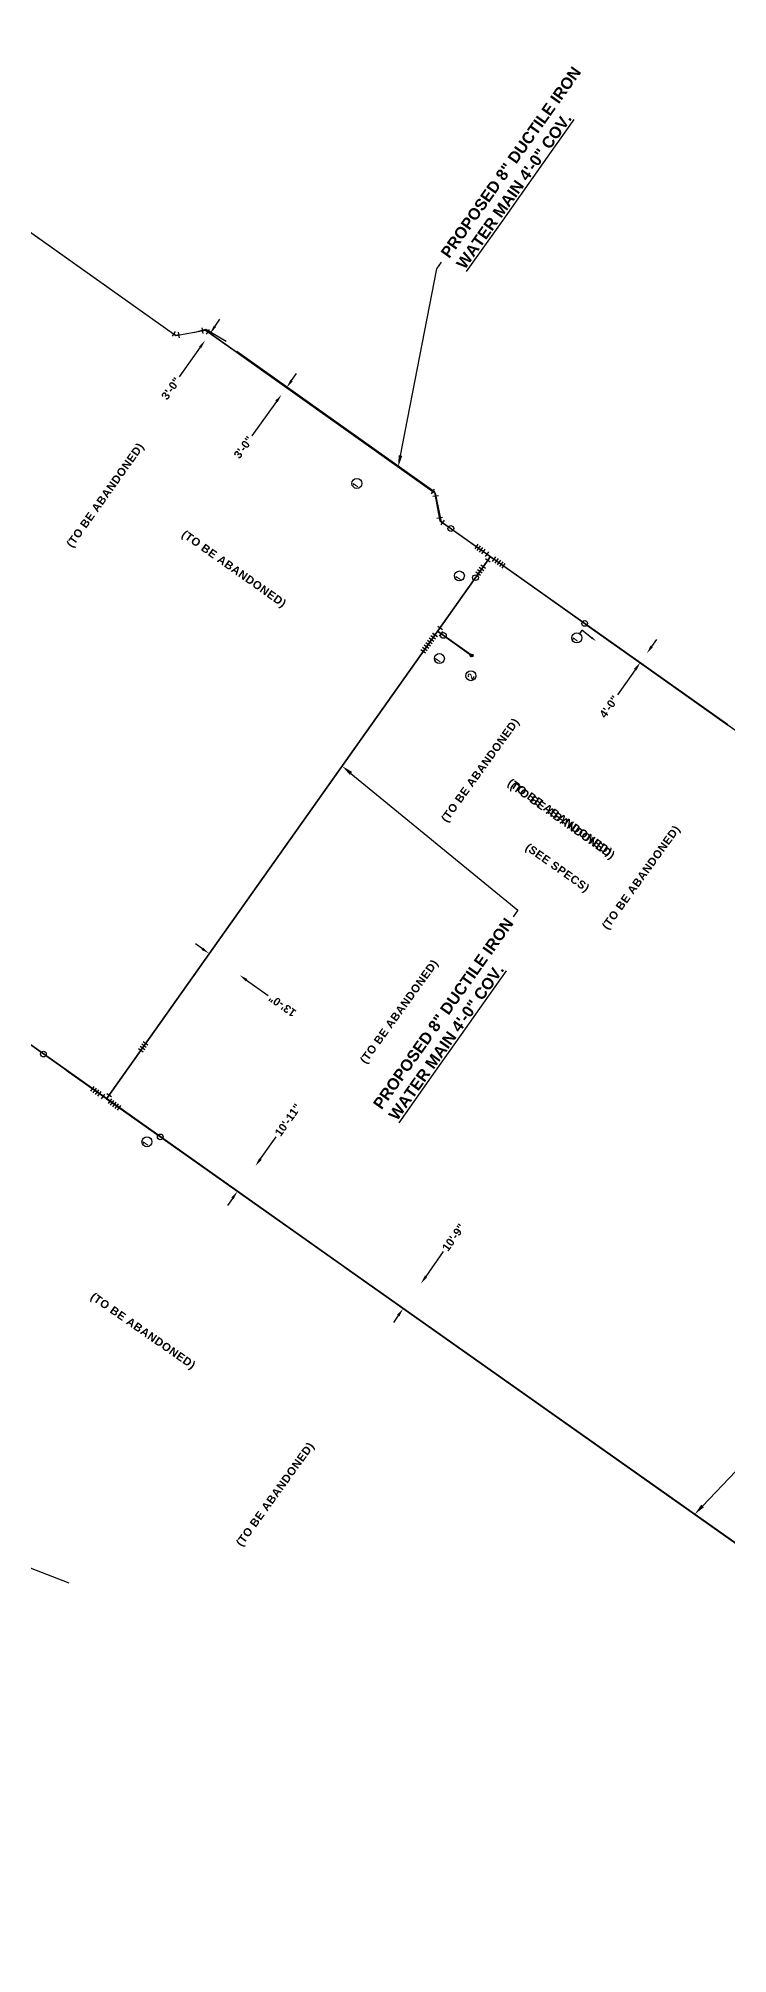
# Model space of a CAD drawing. Header units: feet. Extents: x 0 to 2707995, y 0 to 272563.
# Drawn here: x 2706041 to 2706282, y 271131 to 271801 of the extents above; entities that cross this region are included whole.
import ezdxf
from ezdxf import colors
from ezdxf.entities.mleader import LeaderData, LeaderLine
from ezdxf.math import Vec2, Vec3

# ---------------------------------------------------------------- set-up
doc = ezdxf.new("R2010")
doc.units = ezdxf.units.FT
doc.header["$LTSCALE"] = 20
for name, color, linetype in [('AlbertToolLayer', 40, 'Continuous'), ('C-PR-WATER', 4, 'Continuous'), ('C-PR-WATER-ABAND', 3, 'Continuous'), ('C-PR-WATER-ABAND-OFF', 3, 'Continuous'), ('C-PR-WATER-ABAND-W3', 3, 'Continuous'), ('C-PR-WATER-DIM', 4, 'Continuous'), ('C-PR-WATER-FITTING', 4, 'Continuous'), ('C-PR-WATER-TXT (W-2)', 4, 'Continuous'), ('C-PR-WATER-TXT-#', 6, 'Continuous')]:
    doc.layers.add(name, color=color, linetype=linetype)
doc.layers.add('CALC', color=10, linetype='Continuous', plot=False)
doc.styles.add('ARIAL', font='arialbd.ttf', dxfattribs={"height": 0.24})
doc.styles.add('PROPOSED PLAN', font='arialbd.ttf', dxfattribs={"height": 2.8})
doc.styles.get("Standard").update_dxf_attribs({"font": 'simplex.shx'})
doc.dimstyles.new('PWD Proposed', dxfattribs={"dimtxt": 2.8, "dimasz": 3, "dimexe": 0.18, "dimexo": 0.0625, "dimgap": 1, "dimtad": 0, "dimdec": 0, "dimlfac": 12, "dimzin": 1, "dimdsep": 46, "dimlunit": 4, "dimtxsty": 'PROPOSED PLAN', "dimcen": 0, "dimse1": 1, "dimse2": 1, "dimclrd": 256, "dimclrt": 3, "dimadec": 1, "dimazin": 0, "dimtfac": 1, "dimtdec": 0, "dimtofl": 0, "dimtmove": 0, "dimatfit": 1, "dimfxl": 0.18, "dimfrac": 2, "dimtolj": 1, "dimtzin": 0, "dimlwd": -1, "dimarcsym": 0})

# ---------------------------------------------------------------- blocks, each defined once
blk = doc.blocks.new('*D204')
at = {"layer": 'C-PR-WATER-DIM', "linetype": 'Continuous', "transparency": 16777216}
for p, q in [((2706102.97, 271700.62), (2706104.7, 271703.07)), ((2706097.76, 271693.28), (2706090.44, 271682.95))]:
    blk.add_line(p, q, dxfattribs=at)
at = {"layer": 'C-PR-WATER-DIM', "transparency": 16777216}
for points in [[(2706102.56, 271700.91), (2706103.37, 271700.33), (2706101.23, 271698.17)], [(2706097.35, 271693.57), (2706098.17, 271692.99), (2706099.5, 271695.73)]]:
    blk.add_solid(points, dxfattribs=at)
at = {"layer": 'C-PR-WATER-DIM', "transparency": 16777216, "insert": (2706087.52, 271678.83), "char_height": 2.8, "attachment_point": 5, "rotation": 54.67389, "style": 'PROPOSED PLAN'}
blk.add_mtext('\\A1;3\'-0"', dxfattribs=at)
blk = doc.blocks.new('*U89')
at = {"layer": 'C-PR-WATER-FITTING'}
for p, q in [((0, -1.41), (-1.41, 0)), ((1, -1), (1, 1))]:
    blk.add_line(p, q, dxfattribs=at)
at = {"layer": 'C-PR-WATER-FITTING', "flags": 128}
blk.add_lwpolyline([(-0.71, -0.71), (0, 0), (1, 0)], dxfattribs=at)
blk = doc.blocks.new('*D203')
at = {"layer": 'C-PR-WATER-DIM', "linetype": 'Continuous', "transparency": 16777216}
for p, q in [((2706129.79, 271681.63), (2706131.55, 271684.06)), ((2706124.52, 271674.33), (2706115.85, 271662.34))]:
    blk.add_line(p, q, dxfattribs=at)
at = {"layer": 'C-PR-WATER-DIM', "transparency": 16777216}
for points in [[(2706129.38, 271681.92), (2706130.19, 271681.34), (2706128.03, 271679.2)], [(2706124.11, 271674.63), (2706124.92, 271674.04), (2706126.28, 271676.76)]]:
    blk.add_solid(points, dxfattribs=at)
at = {"layer": 'C-PR-WATER-DIM', "transparency": 16777216, "insert": (2706112.9, 271658.25), "char_height": 2.8, "attachment_point": 5, "rotation": 54.16008, "style": 'PROPOSED PLAN'}
blk.add_mtext('\\A1;3\'-0"', dxfattribs=at)
blk = doc.blocks.new('*U236')
at = {"layer": 'C-PR-WATER-FITTING'}
blk.add_circle((0, -0.01), 1, dxfattribs=at)
blk = doc.blocks.new('*U92')
at = {"layer": 'C-PR-WATER-FITTING'}
for p, q in [((0, 1), (0, -1)), ((1, 1), (1, -1)), ((2, 1), (2, -1)), ((3, 1), (3, -1))]:
    blk.add_line(p, q, dxfattribs=at)
blk = doc.blocks.new('*U243')
at = {"layer": 'C-PR-WATER-FITTING'}
blk.add_line((0.73, 1.3), (-0.73, -1.32), dxfattribs=at)
for points in [[(-0.82, 1.6), (-1.8, -0.15)], [(0, -0.01), (-1.31, 0.73)], [(1.61, 0.81), (-0.14, 1.79)], [(0.14, -1.8), (-1.6, -0.83)]]:
    blk.add_lwpolyline(points, dxfattribs=at)
blk = doc.blocks.new('*U93')
at = {"layer": 'C-PR-WATER-FITTING'}
for p, q in [((0, 1), (0, -1)), ((1, 1), (1, -1)), ((2, 1), (2, -1)), ((3, 1), (3, -1))]:
    blk.add_line(p, q, dxfattribs=at)
blk = doc.blocks.new('*U94')
at = {"layer": 'C-PR-WATER-FITTING'}
for p, q in [((1, 0), (-1, 0)), ((1, -1), (-1, -1)), ((1, -2), (-1, -2)), ((1, -3), (-1, -3))]:
    blk.add_line(p, q, dxfattribs=at)
blk = doc.blocks.new('*U244')
at = {"layer": 'C-PR-WATER-FITTING'}
blk.add_line((-1.31, 0.73), (1.31, -0.74), dxfattribs=at)
for points in [[(-0.82, 1.6), (-1.8, -0.14)], [(1.8, 0.13), (0.82, -1.61)], [(-1.61, -0.82), (0.14, -1.8)], [(0, -0.01), (-0.73, -1.31)]]:
    blk.add_lwpolyline(points, dxfattribs=at)
blk.add_circle((-1.22, -2.19), 1, dxfattribs=at)
blk = doc.blocks.new('*U245')
at = {"layer": 'C-PR-WATER-FITTING'}
h = blk.add_hatch(color=256, dxfattribs=at)
h.dxf.hatch_style = 1
h.paths.add_polyline_path([(0.5, -0.01, 1), (-0.5, -0.01, 1)])
blk.add_circle((0, -0.01), 0.5, dxfattribs=at)
blk = doc.blocks.new('*U251')
at = {"layer": 'C-PR-WATER-FITTING'}
blk.add_circle((0, -0.01), 1, dxfattribs=at)
blk = doc.blocks.new('*U252')
at = {"layer": 'C-PR-WATER-FITTING'}
blk.add_line((-0.73, -1.32), (0.73, 1.3), dxfattribs=at)
for points in [[(-0.14, 1.79), (1.61, 0.82)], [(0.82, -1.61), (1.8, 0.13)], [(-1.6, -0.83), (0.14, -1.8)], [(0, -0.01), (1.31, -0.74)]]:
    blk.add_lwpolyline(points, dxfattribs=at)
blk = doc.blocks.new('*U97')
at = {"layer": 'C-PR-WATER-FITTING'}
for p, q in [((-3, -1), (-3, 1)), ((-2, -1), (-2, 1)), ((-1, -1), (-1, 1)), ((0, -1), (0, 1))]:
    blk.add_line(p, q, dxfattribs=at)
blk = doc.blocks.new('*D124')
at = {"layer": 'C-PR-WATER-DIM', "linetype": 'Continuous', "transparency": 16777216}
for p, q in [((2706098.53, 271482.77), (2706096.08, 271484.51)), ((2706114.04, 271471.78), (2706121.63, 271466.4))]:
    blk.add_line(p, q, dxfattribs=at)
at = {"layer": 'C-PR-WATER-DIM', "transparency": 16777216}
for points in [[(2706098.81, 271483.18), (2706098.24, 271482.37), (2706100.97, 271481.04)], [(2706114.33, 271472.18), (2706113.75, 271471.37), (2706111.59, 271473.51)]]:
    blk.add_solid(points, dxfattribs=at)
at = {"layer": 'C-PR-WATER-DIM', "transparency": 16777216, "insert": (2706126.57, 271462.9), "char_height": 2.8, "attachment_point": 5, "rotation": 144.67389, "style": 'PROPOSED PLAN'}
blk.add_mtext('\\A1;13\'-0"', dxfattribs=at)
blk = doc.blocks.new('*D126')
at = {"layer": 'C-PR-WATER-DIM', "linetype": 'Continuous', "transparency": 16777216}
for p, q in [((2706118.87, 271409.21), (2706124.39, 271416.99)), ((2706109.08, 271395.38), (2706107.34, 271392.93))]:
    blk.add_line(p, q, dxfattribs=at)
at = {"layer": 'C-PR-WATER-DIM', "transparency": 16777216}
for points in [[(2706118.47, 271409.5), (2706119.28, 271408.92), (2706117.14, 271406.76)], [(2706108.67, 271395.67), (2706109.48, 271395.09), (2706110.81, 271397.83)]]:
    blk.add_solid(points, dxfattribs=at)
at = {"layer": 'C-PR-WATER-DIM', "transparency": 16777216, "insert": (2706128.52, 271422.82), "char_height": 2.8, "attachment_point": 5, "rotation": 54.67334, "style": 'PROPOSED PLAN'}
blk.add_mtext('\\A1;10\'-11"', dxfattribs=at)
blk = doc.blocks.new('*D131')
at = {"layer": 'C-PR-WATER-DIM', "linetype": 'Continuous', "transparency": 16777216}
for p, q in [((2706176.86, 271368.11), (2706183.01, 271376.78)), ((2706167.14, 271354.42), (2706165.41, 271351.97))]:
    blk.add_line(p, q, dxfattribs=at)
at = {"layer": 'C-PR-WATER-DIM', "transparency": 16777216}
for points in [[(2706176.45, 271368.4), (2706177.26, 271367.83), (2706175.12, 271365.67)], [(2706166.73, 271354.71), (2706167.55, 271354.13), (2706168.88, 271356.87)]]:
    blk.add_solid(points, dxfattribs=at)
at = {"layer": 'C-PR-WATER-DIM', "transparency": 16777216, "insert": (2706186.51, 271381.72), "char_height": 2.8, "attachment_point": 5, "rotation": 54.6509, "style": 'PROPOSED PLAN'}
blk.add_mtext('\\A1;10\'-9"', dxfattribs=at)
blk = doc.blocks.new('*D161')
at = {"layer": 'C-PR-WATER-DIM', "linetype": 'Continuous', "transparency": 16777216}
for p, q in [((2706255.89, 271588.56), (2706257.62, 271591.01)), ((2706250.11, 271580.41), (2706243.89, 271571.64))]:
    blk.add_line(p, q, dxfattribs=at)
at = {"layer": 'C-PR-WATER-DIM', "transparency": 16777216}
for points in [[(2706255.48, 271588.85), (2706256.3, 271588.28), (2706254.15, 271586.12)], [(2706249.7, 271580.7), (2706250.51, 271580.12), (2706251.84, 271582.85)]]:
    blk.add_solid(points, dxfattribs=at)
at = {"layer": 'C-PR-WATER-DIM', "transparency": 16777216, "insert": (2706240.95, 271567.49), "char_height": 2.8, "attachment_point": 5, "rotation": 54.67389, "style": 'PROPOSED PLAN'}
blk.add_mtext('\\A1;4\'-0"', dxfattribs=at)
blk = doc.blocks.new('*U209')
at = {"layer": 'C-PR-WATER-FITTING'}
for p, q in [((1.41, 0.01), (-0.01, 1.41)), ((1.01, -0.99), (-0.99, -1.01))]:
    blk.add_line(p, q, dxfattribs=at)
at = {"layer": 'C-PR-WATER-FITTING', "flags": 128}
blk.add_lwpolyline([(0.01, -1), (0, 0), (0.7, 0.71)], dxfattribs=at)
blk = doc.blocks.new('*U208')
at = {"layer": 'C-PR-WATER-FITTING'}
for p, q in [((-1.01, 0.99), (0.99, 1.01)), ((-1.41, -0.01), (0.01, -1.41))]:
    blk.add_line(p, q, dxfattribs=at)
at = {"layer": 'C-PR-WATER-FITTING', "flags": 128}
blk.add_lwpolyline([(-0.01, 1), (0, 0), (-0.7, -0.71)], dxfattribs=at)

msp = doc.modelspace()

# ---------------------------------------------------------------- linework, layer by layer
at = {"layer": 'AlbertToolLayer'}
msp.add_line((2705840.951, 271342.433), (2706051.763, 271260.859), dxfattribs=at)
msp.add_line((2705840.951, 271342.433), (2706051.763, 271260.859), dxfattribs=at)
at = {"layer": 'C-PR-WATER'}
for p, q in [((2705947.848, 271797.69), (2706089.296, 271697.435)), ((2706089.296, 271697.435), (2706099.676, 271699.276)), ((2706089.987, 271697.557), (2706089.982, 271697.561)), ((2706181.766, 271632.517), (2706180.103, 271642.276)), ((2706181.766, 271632.517), (2706184.721, 271630.423)), ((2706186.352, 271629.267), (2706231.59, 271597.206)), ((2706199.402, 271620.018), (2706194.759, 271613.463)), ((2706193.603, 271611.831), (2706064.993, 271430.234)), ((2706180.888, 271593.868), (2706182.112, 271593)), ((2706183.744, 271591.846), (2706192.81, 271585.414)), ((2706233.221, 271596.05), (2706319.105, 271535.182)), ((2706042.069, 271446.481), (2705915.087, 271536.475)), ((2706082.96, 271417.5), (2706043.701, 271445.324)), ((2706529.061, 271102.625), (2706084.595, 271416.347))]:
    msp.add_line(p, q, dxfattribs=at)
msp.add_lwpolyline([(2706180.103, 271642.276), (2706099.676, 271699.276)], dxfattribs=at)
at = {"layer": 'C-PR-WATER-TXT-#'}
for centre in [(2706152.659, 271645.635), (2706188.528, 271613.247), (2706229.661, 271591.569), (2706181.515, 271584.337), (2706192.564, 271578.336), (2706079.136, 271415.217)]:
    msp.add_circle(centre, 1.75, dxfattribs=at)
at = {"layer": 'CALC'}
for p, q in [((2706180.888, 271593.868), (2706191.586, 271586.282)), ((2706050.89, 271440.229), (2705971.915, 271496.2)), ((2706050.89, 271440.229), (2706075.493, 271422.903)), ((2706075.493, 271422.903), (2706148.053, 271371.556))]:
    msp.add_line(p, q, dxfattribs=at)
for points in [[(2705745.784, 271941.858), (2705755.071, 271943.506), (2705946.153, 271808.081), (2705947.854, 271797.685), (2706089.296, 271697.435), (2706099.676, 271699.276), (2706110.347, 271691.714)], [(2706095.675, 271698.428), (2706099.803, 271699.636), (2706106.836, 271695.369)], [(2706110.427, 271691.657), (2706180.103, 271642.276), (2706182.174, 271632.228), (2706185.537, 271629.845)], [(2706282.437, 271561.196), (2706181.764, 271632.46), (2706179.895, 271642.594), (2706110.595, 271691.775)], [(2706185.539, 271629.848), (2706210.266, 271612.317)], [(2706199.392, 271620.008), (2706064.931, 271430.261), (2706148.053, 271371.531)], [(2706064.993, 271430.234), (2706199.402, 271620.018)], [(2706199.402, 271620.018), (2706064.993, 271430.234)], [(2706210.266, 271612.317), (2706227.287, 271600.256)], [(2706227.287, 271600.256), (2706282.477, 271561.141)], [(2706192.406, 271585.7), (2706180.888, 271593.868)], [(2706064.909, 271430.276), (2705971.903, 271496.219)], [(2706148.053, 271371.556), (2705971.915, 271496.2)], [(2706148.213, 271371.442), (2706503.858, 271120.414)]]:
    msp.add_lwpolyline(points, dxfattribs=at)

# ---------------------------------------------------------------- block references
at = {"layer": 'C-PR-WATER-FITTING'}
for name, p, rotation in [('*U208', (2706089.29, 271697.439), 279.6627549989162), ('*U209', (2706099.676, 271699.276), 279.6627549989162), ('*U89', (2706180.103, 271642.276), 279.673888888468), ('*U89', (2706181.766, 271632.517), 99.67388888846801), ('*U236', (2706185.533, 271629.848), 83.92415502369693), ('*U92', (2706194.465, 271623.517), 324.6738889241751), ('*U243', (2706199.398, 271620.021), 83.92415502369693), ('*U93', (2706201.481, 271618.545), 324.6738889241751), ('*U236', (2706194.175, 271612.647), 83.92415502369693), ('*U94', (2706196.865, 271616.436), 324.6738889241751), ('*U94', (2706179.92, 271592.51), 324.6738889241751), ('*U244', (2706180.881, 271593.868), 83.92415502369693), ('*U236', (2706232.401, 271596.631), 83.92415502369693), ('*U94', (2706177.585, 271589.213), 324.6738889241751), ('*U245', (2706192.81, 271585.414), 83.92415502369693), ('*U251', (2706042.881, 271445.905), 83.92415502369693), ('*U94', (2706078.674, 271449.551), 324.6738889241751), ('*U97', (2706062.517, 271431.989), 324.6738889241751), ('*U252', (2706064.993, 271430.234), 83.92415502369693), ('*U97', (2706069.428, 271427.091), 324.6738889241751), ('*U251', (2706083.772, 271416.925), 83.92415502369693)]:
    msp.add_blockref(name, p, dxfattribs=dict(at, rotation=rotation))

# ---------------------------------------------------------------- texts
at = {"layer": 'C-PR-WATER-ABAND', "color": 4, "insert": (2706226.463, 271528.656), "char_height": 2.8, "width": 48.18924, "attachment_point": 2, "rotation": 324.788439, "style": 'ARIAL'}
msp.add_mtext('\\pxql;{\\T1.063;\\C3;(TO BE ABANDONED)}', dxfattribs=at)
at = {"layer": 'C-PR-WATER-ABAND-OFF', "color": 4, "char_height": 2.8, "width": 48.18924, "attachment_point": 2, "style": 'ARIAL'}
for s, insert, rotation in [('\\pxql;{\\T1.063;\\C3;(TO BE ABANDONED)}', (2706112.303, 271615.614), 324.788439), ('\\pxql;{\\T1.063;\\C3;(TO BE ABANDONED)}', (2706227.378, 271527.516), 324.788439), ('\\pxql;{\\T1.063;\\C3;(SEE SPECS)}', (2706232.642, 271506.031), 324.788439), ('\\pxql;{\\T1.063;\\C3;(TO BE ABANDONED)}', (2706080.464, 271348.915), 325.223551)]:
    msp.add_mtext(s, dxfattribs=dict(at, insert=insert, rotation=rotation))
at = {"layer": 'C-PR-WATER-ABAND-W3', "color": 4, "char_height": 2.8, "width": 48.18924, "attachment_point": 2, "style": 'ARIAL'}
for insert, rotation in [((2706064.631, 271644.201), 54.673889), ((2706195.957, 271547.971), 54.245078), ((2706252.272, 271510.427), 54.245078), ((2706167.57, 271463.472), 54.245078), ((2706124.146, 271294.516), 54.245078)]:
    msp.add_mtext('\\pxql;{\\T1.063;\\C3;(TO BE ABANDONED)}', dxfattribs=dict(at, insert=insert, rotation=rotation))

# ---------------------------------------------------------------- dimensions: what is measured, and where the dimension line sits
at = {"layer": 'C-PR-WATER-DIM'}
for base, p1, p2, angle, picture, middle in [((2706099.497, 271695.726), (2706101.7, 271697.842), (2706099.965, 271695.394), 234.673892, '*D204', (2706087.524, 271678.831)), ((2706126.276, 271676.765), (2706129.319, 271678.268), (2706127.562, 271675.836), 234.160083, '*D203', (2706112.899, 271658.245)), ((2706251.841, 271582.854), (2706255.615, 271585.081), (2706253.302, 271581.818), 234.673889, '*D161', (2706240.953, 271567.491)), ((2706111.595, 271473.511), (2706102.152, 271482.702), (2706112.774, 271475.174), 324.673889, '*D124', (2706126.573, 271462.895)), ((2706110.81, 271397.83), (2706112.504, 271410.044), (2706106.175, 271401.115), 234.673335, '*D126', (2706128.52, 271422.819)), ((2706168.878, 271356.866), (2706178.028, 271363.606), (2706171.785, 271354.805), 234.650903, '*D131', (2706186.508, 271381.721))]:
    dim = msp.add_linear_dim(base=base, p1=p1, p2=p2, angle=angle, dimstyle='PWD Proposed', override={"dimclrt": 256}, dxfattribs=at)
    dim.commit()
    dim.dimension.update_dxf_attribs({"geometry": picture, "text_midpoint": middle, "dimtype": 161})

# ---------------------------------------------------------------- leaders
at = {"layer": 'C-PR-WATER-TXT (W-2)'}
ml = msp.add_multileader_mtext('Standard', dxfattribs=at)
ml.set_content('PROPOSED 8" DUCTILE IRON {\\LWATER MAIN 4\'-0" COV.}', color=256, style='ARIAL')
ml.set_leader_properties(color=256)
ml.build(insert=Vec2(0, 0))
ml.multileader.update_dxf_attribs({"dogleg_length": 5})
ctx = ml.context
ctx.base_point, ctx.landing_gap_size, ctx.plane_origin, ctx.plane_x_axis, ctx.plane_y_axis = Vec3(2706182.232, 271723.019), 2.5, Vec3(2706044.628, 271888.026), Vec3(0.5782295, 0.8158742), Vec3(-0.8158742, 0.5782295)
notes = []
notes.append((ctx, [(0, (1, 1, 0), (2706180.633, 271720.762), (0.5782295, 0.8158742), 2.766, [(0, [(2706167.135, 271651.467)], 0, [])])]))
ctx.mtext.insert, ctx.mtext.text_direction, ctx.mtext.rotation, ctx.mtext.width, ctx.mtext.defined_height, ctx.mtext.flow_direction = Vec3(2706181.72, 271726.446), Vec3(0.5782295, 0.8158742), 0.9542394, 87.98644, 38.555, 5
ml = msp.add_multileader_mtext('Standard', dxfattribs=at)
ml.set_content('PROPOSED 8" DUCTILE IRON {\\LWATER MAIN 4\'-0" COV.}', color=256, style='ARIAL')
ml.set_leader_properties(color=256)
ml.build(insert=Vec2(0, 0))
ml.multileader.update_dxf_attribs({"dogleg_length": 5})
ctx = ml.context
ctx.base_point, ctx.landing_gap_size, ctx.plane_origin, ctx.plane_x_axis, ctx.plane_y_axis = Vec3(2706158.548, 271425.091), 2.5, Vec3(2706013.91, 271621.238), Vec3(0.5782295, 0.8158742), Vec3(-0.8158742, 0.5782295)
notes.append((ctx, [(1, (1, 1, 0), (2706208.959, 271496.221), (-0.5782295, -0.8158742), 2.766, [(0, [(2706147.472, 271546.694)], 0, [])])]))
ctx.mtext.insert, ctx.mtext.text_direction, ctx.mtext.rotation, ctx.mtext.width, ctx.mtext.defined_height, ctx.mtext.flow_direction = Vec3(2706158.036, 271428.519), Vec3(0.5782295, 0.8158742), 0.9542394, 87.98644, 38.555, 5
ml = msp.add_multileader_mtext('Standard', dxfattribs=at)
ml.set_content('PROPOSED 8" DUCTILE IRON {\\LWATER MAIN 4\'-0" COV.}', color=256, style='ARIAL')
ml.set_leader_properties(color=256)
ml.build(insert=Vec2(0, 0))
ml.multileader.update_dxf_attribs({"dogleg_length": 5})
ctx = ml.context
ctx.base_point, ctx.landing_gap_size, ctx.plane_origin, ctx.plane_x_axis, ctx.plane_y_axis = Vec3(2706323.892, 271331.344), 2.5, Vec3(2706445.958, 271343.498), Vec3(0.8203154, -0.5719114), Vec3(0.5719114, 0.8203154)
notes.append((ctx, [(0, (1, 1, 0), (2706318.62, 271335.019), (0.8203154, -0.5719114), 6.427, [(0, [(2706270.932, 271284.823)], 0, [])])]))
ctx.mtext.insert, ctx.mtext.text_direction, ctx.mtext.rotation, ctx.mtext.width, ctx.mtext.defined_height, ctx.mtext.flow_direction = Vec3(2706327.316, 271331.883), Vec3(0.8203154, -0.5719114), 5.6743512, 87.98644, 38.555, 5
at = {"layer": 'C-PR-WATER-TXT-#'}
ml = msp.add_multileader_mtext('Standard', dxfattribs=at)
ml.set_content('1  ', color=256)
ml.set_leader_properties(color=256)
ml.build(insert=Vec2(0, 0))
ml.multileader.update_dxf_attribs({"dogleg_length": 1.5, "arrow_head_size": 2})
ctx = ml.context
ctx.base_point, ctx.char_height, ctx.arrow_head_size, ctx.landing_gap_size, ctx.plane_origin, ctx.plane_x_axis, ctx.plane_y_axis = Vec3(2706151.378, 271643.876), 2, 2, 1.7, Vec3(2706169.425, 271665.226), Vec3(0.5814185, 0.8136047), Vec3(-0.8136047, 0.5814185)
ctx.text_align_type = 2
notes.append((ctx, [(0, (0, 0, 0), (0, 0), (1, 0), 1, [])]))
ctx.mtext.insert, ctx.mtext.text_direction, ctx.mtext.rotation, ctx.mtext.width, ctx.mtext.alignment, ctx.mtext.line_spacing_factor, ctx.mtext.flow_direction = Vec3(2706151.83, 271646.228), Vec3(0.5814185, 0.8136047), 0.9503253, 0.47619, 3, 0.75, 5
ml = msp.add_multileader_mtext('Standard', dxfattribs=at)
ml.set_content('1  ', color=256)
ml.set_leader_properties(color=256)
ml.build(insert=Vec2(0, 0))
ml.multileader.update_dxf_attribs({"dogleg_length": 1.5, "arrow_head_size": 2})
ctx = ml.context
ctx.base_point, ctx.char_height, ctx.arrow_head_size, ctx.landing_gap_size, ctx.plane_origin, ctx.plane_x_axis, ctx.plane_y_axis = Vec3(2706187.322, 271611.384), 2, 2, 1.7, Vec3(2706205.369, 271632.734), Vec3(0.5814185, 0.8136047), Vec3(-0.8136047, 0.5814185)
ctx.text_align_type = 2
notes.append((ctx, [(0, (0, 0, 0), (0, 0), (1, 0), 1, [])]))
ctx.mtext.insert, ctx.mtext.text_direction, ctx.mtext.rotation, ctx.mtext.width, ctx.mtext.alignment, ctx.mtext.line_spacing_factor, ctx.mtext.flow_direction = Vec3(2706187.774, 271613.736), Vec3(0.5814185, 0.8136047), 0.9503253, 0.47619, 3, 0.75, 5
ml = msp.add_multileader_mtext('Standard', dxfattribs=at)
ml.set_content('1  ', color=256)
ml.set_leader_properties(color=256)
ml.build(insert=Vec2(0, 0))
ml.multileader.update_dxf_attribs({"dogleg_length": 1.5, "arrow_head_size": 2})
ctx = ml.context
ctx.base_point, ctx.char_height, ctx.arrow_head_size, ctx.landing_gap_size, ctx.plane_origin, ctx.plane_x_axis, ctx.plane_y_axis = Vec3(2706228.32, 271589.837), 2, 2, 1.7, Vec3(2706246.366, 271611.187), Vec3(0.5814185, 0.8136047), Vec3(-0.8136047, 0.5814185)
ctx.text_align_type = 2
notes.append((ctx, [(0, (1, 1, 0), (2706231.445, 271594.211), (-0.5814185, -0.8136047), 1.5, [(0, [(2706236.422, 271590.401)], 0, [])])]))
ctx.mtext.insert, ctx.mtext.text_direction, ctx.mtext.rotation, ctx.mtext.width, ctx.mtext.alignment, ctx.mtext.line_spacing_factor, ctx.mtext.flow_direction = Vec3(2706228.771, 271592.189), Vec3(0.5814185, 0.8136047), 0.9503253, 0.47619, 3, 0.75, 5
ml = msp.add_multileader_mtext('Standard', dxfattribs=at)
ml.set_content('1  ', color=256)
ml.set_leader_properties(color=256)
ml.build(insert=Vec2(0, 0))
ml.multileader.update_dxf_attribs({"dogleg_length": 1.5, "arrow_head_size": 2})
ctx = ml.context
ctx.base_point, ctx.char_height, ctx.arrow_head_size, ctx.landing_gap_size, ctx.plane_origin, ctx.plane_x_axis, ctx.plane_y_axis = Vec3(2706180.221, 271582.591), 2, 2, 1.7, Vec3(2706198.268, 271603.941), Vec3(0.5814185, 0.8136047), Vec3(-0.8136047, 0.5814185)
ctx.text_align_type = 2
notes.append((ctx, [(0, (0, 0, 0), (0, 0), (1, 0), 1, [])]))
ctx.mtext.insert, ctx.mtext.text_direction, ctx.mtext.rotation, ctx.mtext.width, ctx.mtext.alignment, ctx.mtext.line_spacing_factor, ctx.mtext.flow_direction = Vec3(2706180.673, 271584.943), Vec3(0.5814185, 0.8136047), 0.9503253, 0.47619, 3, 0.75, 5
ml = msp.add_multileader_mtext('Standard', dxfattribs=at)
ml.set_content('2  ', color=256)
ml.set_leader_properties(color=256)
ml.build(insert=Vec2(0, 0))
ml.multileader.update_dxf_attribs({"dogleg_length": 1.5, "arrow_head_size": 2})
ctx = ml.context
ctx.base_point, ctx.char_height, ctx.arrow_head_size, ctx.landing_gap_size, ctx.plane_origin, ctx.plane_x_axis, ctx.plane_y_axis = Vec3(2706191.259, 271576.332), 2, 2, 1.7, Vec3(2706209.373, 271597.89), Vec3(0.5832093, 0.8123219), Vec3(-0.8123219, 0.5832093)
ctx.text_align_type = 2
notes.append((ctx, [(0, (0, 0, 0), (0, 0), (1, 0), 1, [])]))
ctx.mtext.insert, ctx.mtext.text_direction, ctx.mtext.rotation, ctx.mtext.width, ctx.mtext.alignment, ctx.mtext.line_spacing_factor, ctx.mtext.flow_direction = Vec3(2706192.216, 271579.379), Vec3(0.5832093, 0.8123219), 0.9481225, 0.47619, 3, 0.75, 5
ml = msp.add_multileader_mtext('Standard', dxfattribs=at)
ml.set_content('1  ', color=256)
ml.set_leader_properties(color=256)
ml.build(insert=Vec2(0, 0))
ml.multileader.update_dxf_attribs({"dogleg_length": 1.5, "arrow_head_size": 2})
ctx = ml.context
ctx.base_point, ctx.char_height, ctx.arrow_head_size, ctx.landing_gap_size, ctx.plane_origin, ctx.plane_x_axis, ctx.plane_y_axis = Vec3(2706077.815, 271413.486), 2, 2, 1.7, Vec3(2706095.862, 271434.836), Vec3(0.5814185, 0.8136047), Vec3(-0.8136047, 0.5814185)
ctx.text_align_type = 2
notes.append((ctx, [(0, (0, 0, 0), (0, 0), (1, 0), 1, [])]))
ctx.mtext.insert, ctx.mtext.text_direction, ctx.mtext.rotation, ctx.mtext.width, ctx.mtext.alignment, ctx.mtext.line_spacing_factor, ctx.mtext.flow_direction = Vec3(2706078.266, 271415.838), Vec3(0.5814185, 0.8136047), 0.9503253, 0.47619, 3, 0.75, 5
ml = msp.add_multileader_mtext('Standard', dxfattribs=at)
ml.set_content('2  ', color=256)
ml.set_leader_properties(color=256)
ml.build(insert=Vec2(0, 0))
ml.multileader.update_dxf_attribs({"dogleg_length": 1.5, "arrow_head_size": 2})
ctx = ml.context
ctx.base_point, ctx.char_height, ctx.arrow_head_size, ctx.landing_gap_size, ctx.plane_origin, ctx.plane_x_axis, ctx.plane_y_axis = Vec3(2706778.852, 271218.606), 2, 2, 1.7, Vec3(2706800.559, 271200.626), Vec3(0.8203154, -0.5719114), Vec3(0.5719114, 0.8203154)
ctx.text_align_type = 2
notes.append((ctx, [(0, (0, 0, 0), (0, 0), (1, 0), 1, [])]))
ctx.mtext.insert, ctx.mtext.text_direction, ctx.mtext.rotation, ctx.mtext.width, ctx.mtext.alignment, ctx.mtext.line_spacing_factor, ctx.mtext.flow_direction = Vec3(2706781.912, 271217.692), Vec3(0.8203154, -0.5719114), 5.6743512, 0.47619, 3, 0.75, 5
for ctx, leaders in notes:
    for number, flags, end, landing, length, lines in leaders:
        leader = LeaderData()
        leader.index, (leader.has_last_leader_line, leader.has_dogleg_vector, leader.attachment_direction) = number, flags
        leader.last_leader_point, leader.dogleg_vector, leader.dogleg_length = Vec3(end), Vec3(landing), length
        for number, points, colour, breaks in lines:
            line = LeaderLine()
            line.index, line.vertices, line.color, line.breaks = number, Vec3.list(points), colors.encode_raw_color(colour), breaks
            leader.lines.append(line)
        ctx.leaders.append(leader)

doc.saveas('drawing.dxf')
